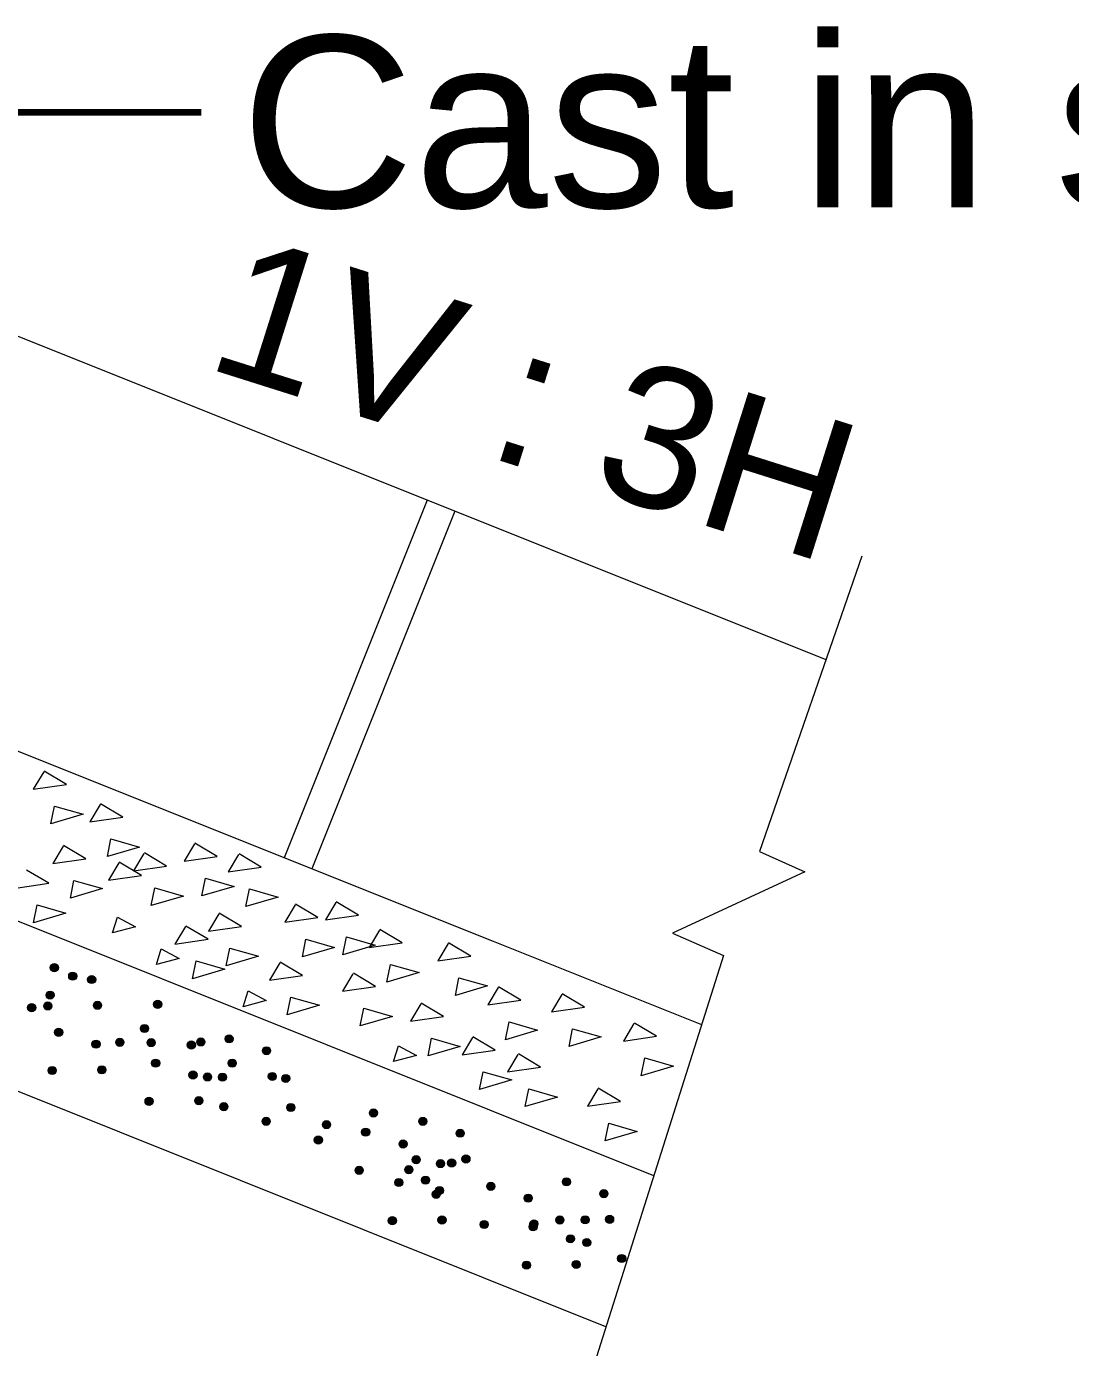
# Model space of a CAD drawing. Header units: inches. Extents: x -885 to 26362, y -28010 to 990.
# Drawn here: x 4326.18 to 4332.79, y -17659.15 to -17650.79 of the extents above; entities that cross this region are included whole.
import ezdxf

# ---------------------------------------------------------------- set-up
doc = ezdxf.new("R2010")
doc.units = ezdxf.units.IN
doc.header["$MEASUREMENT"] = 0
doc.layers.add('LINE', color=7, linetype='Continuous')
doc.styles.get("Standard").update_dxf_attribs({"font": 'arial.ttf'})
doc.dimstyles.get("Standard").update_dxf_attribs({"dimtxt": 0.18, "dimasz": 0.18, "dimexe": 0.18, "dimexo": 0.0625, "dimgap": 0.09, "dimtad": 0, "dimtih": 1, "dimtoh": 1, "dimdec": 4, "dimzin": 0, "dimdsep": 46, "dimtxsty": 'Standard', "dimcen": 0.09, "dimadec": 0, "dimazin": 0, "dimtfac": 1, "dimtdec": 4, "dimtofl": 0, "dimtmove": 0, "dimatfit": 3, "dimfxl": 1, "dimtolj": 1, "dimtzin": 0, "dimarcsym": 0})

msp = doc.modelspace()

# ---------------------------------------------------------------- hatches: boundary and pattern name
at = {"layer": 'LINE', "lineweight": 20, "ltscale": 0.5}
for points in [[(4326.379944, -17656.755741, -1), (4326.33288, -17656.734968, -1)], [(4326.379944, -17656.755741, -1), (4326.33288, -17656.734968, -1)], [(4326.498637, -17656.799447, -1), (4326.447223, -17656.79769, -1)], [(4326.498637, -17656.799447, -1), (4326.447223, -17656.79769, -1)], [(4326.616496, -17656.830744, -1), (4326.569432, -17656.809971, -1)], [(4326.616496, -17656.830744, -1), (4326.569432, -17656.809971, -1)], [(4326.353129, -17656.929097, -1), (4326.306065, -17656.908324, -1)], [(4326.353129, -17656.929097, -1), (4326.306065, -17656.908324, -1)], [(4326.238408, -17656.999348, -1), (4326.186993, -17656.997592, -1)], [(4326.238408, -17656.999348, -1), (4326.186993, -17656.997592, -1)], [(4326.338346, -17656.997655, -1), (4326.291282, -17656.976883, -1)], [(4326.338346, -17656.997655, -1), (4326.291282, -17656.976883, -1)], [(4326.65311, -17656.993432, -1), (4326.606046, -17656.972659, -1)], [(4326.65311, -17656.993432, -1), (4326.606046, -17656.972659, -1)], [(4327.034287, -17656.98789, -1), (4326.987223, -17656.967117, -1)], [(4327.034287, -17656.98789, -1), (4326.987223, -17656.967117, -1)], [(4326.407618, -17657.164576, -1), (4326.360554, -17657.143803, -1)], [(4326.407618, -17657.164576, -1), (4326.360554, -17657.143803, -1)], [(4326.950661, -17657.140772, -1), (4326.903597, -17657.119999, -1)], [(4326.950661, -17657.140772, -1), (4326.903597, -17657.119999, -1)], [(4326.64417, -17657.239579, -1), (4326.597106, -17657.218806, -1)], [(4326.64417, -17657.239579, -1), (4326.597106, -17657.218806, -1)], [(4326.794766, -17657.228135, -1), (4326.747702, -17657.207362, -1)], [(4326.794766, -17657.228135, -1), (4326.747702, -17657.207362, -1)], [(4326.992689, -17657.229805, -1), (4326.945625, -17657.209032, -1)], [(4326.992689, -17657.229805, -1), (4326.945625, -17657.209032, -1)], [(4327.247708, -17657.245052, -1), (4327.200643, -17657.224279, -1)], [(4327.247708, -17657.245052, -1), (4327.200643, -17657.224279, -1)], [(4327.307453, -17657.225581, -1), (4327.260389, -17657.204808, -1)], [(4327.307453, -17657.225581, -1), (4327.260389, -17657.204808, -1)], [(4327.486533, -17657.206387, -1), (4327.439469, -17657.185614, -1)], [(4327.486533, -17657.206387, -1), (4327.439469, -17657.185614, -1)], [(4327.723085, -17657.28139, -1), (4327.676021, -17657.260617, -1)], [(4327.723085, -17657.28139, -1), (4327.676021, -17657.260617, -1)], [(4327.021431, -17657.35995, -1), (4326.974367, -17657.339177, -1)], [(4327.021431, -17657.35995, -1), (4326.974367, -17657.339177, -1)], [(4327.505844, -17657.359793, -1), (4327.45878, -17657.33902, -1)], [(4327.505844, -17657.359793, -1), (4327.45878, -17657.33902, -1)], [(4326.36602, -17657.40649, -1), (4326.318956, -17657.385717, -1)], [(4326.36602, -17657.40649, -1), (4326.318956, -17657.385717, -1)], [(4326.680785, -17657.402267, -1), (4326.63372, -17657.381494, -1)], [(4326.680785, -17657.402267, -1), (4326.63372, -17657.381494, -1)], [(4327.257983, -17657.434953, -1), (4327.210919, -17657.41418, -1)], [(4327.257983, -17657.434953, -1), (4327.210919, -17657.41418, -1)], [(4327.349949, -17657.447156, -1), (4327.302885, -17657.426383, -1)], [(4327.349949, -17657.447156, -1), (4327.302885, -17657.426383, -1)], [(4327.444935, -17657.448301, -1), (4327.397871, -17657.427528, -1)], [(4327.444935, -17657.448301, -1), (4327.397871, -17657.427528, -1)], [(4327.759699, -17657.444077, -1), (4327.712635, -17657.423305, -1)], [(4327.759699, -17657.444077, -1), (4327.712635, -17657.423305, -1)], [(4327.845239, -17657.456727, -1), (4327.798175, -17657.435954, -1)], [(4327.845239, -17657.456727, -1), (4327.798175, -17657.435954, -1)], [(4326.979833, -17657.601864, -1), (4326.932769, -17657.581091, -1)], [(4326.979833, -17657.601864, -1), (4326.932769, -17657.581091, -1)], [(4327.294597, -17657.59764, -1), (4327.247533, -17657.576868, -1)], [(4327.294597, -17657.59764, -1), (4327.247533, -17657.576868, -1)], [(4327.453568, -17657.635236, -1), (4327.406504, -17657.614463, -1)], [(4327.453568, -17657.635236, -1), (4327.406504, -17657.614463, -1)], [(4327.8772, -17657.640822, -1), (4327.830136, -17657.620049, -1)], [(4327.8772, -17657.640822, -1), (4327.830136, -17657.620049, -1)], [(4328.400423, -17657.675748, -1), (4328.353359, -17657.654975, -1)], [(4328.400423, -17657.675748, -1), (4328.353359, -17657.654975, -1)], [(4327.721305, -17657.728184, -1), (4327.674241, -17657.707412, -1)], [(4327.721305, -17657.728184, -1), (4327.674241, -17657.707412, -1)], [(4328.103074, -17657.749354, -1), (4328.05601, -17657.728581, -1)], [(4328.103074, -17657.749354, -1), (4328.05601, -17657.728581, -1)], [(4328.712828, -17657.728753, -1), (4328.665764, -17657.70798, -1)], [(4328.712828, -17657.728753, -1), (4328.665764, -17657.70798, -1)], [(4328.0511, -17657.846911, -1), (4328.004035, -17657.826138, -1)], [(4328.0511, -17657.846911, -1), (4328.004035, -17657.826138, -1)], [(4328.351494, -17657.79679, -1), (4328.304429, -17657.776017, -1)], [(4328.351494, -17657.79679, -1), (4328.304429, -17657.776017, -1)], [(4328.949381, -17657.803757, -1), (4328.902316, -17657.782984, -1)], [(4328.949381, -17657.803757, -1), (4328.902316, -17657.782984, -1)], [(4328.588046, -17657.871793, -1), (4328.540982, -17657.85102, -1)], [(4328.588046, -17657.871793, -1), (4328.540982, -17657.85102, -1)], [(4328.62466, -17658.03448, -1), (4328.577596, -17658.013707, -1)], [(4328.62466, -17658.03448, -1), (4328.577596, -17658.013707, -1)], [(4328.67123, -17657.970668, -1), (4328.624166, -17657.949895, -1)], [(4328.67123, -17657.970668, -1), (4328.624166, -17657.949895, -1)], [(4328.824616, -17657.995878, -1), (4328.777552, -17657.975106, -1)], [(4328.824616, -17657.995878, -1), (4328.777552, -17657.975106, -1)], [(4328.89579, -17657.991626, -1), (4328.848726, -17657.970854, -1)], [(4328.89579, -17657.991626, -1), (4328.848726, -17657.970854, -1)], [(4328.985995, -17657.966444, -1), (4328.938931, -17657.945671, -1)], [(4328.985995, -17657.966444, -1), (4328.938931, -17657.945671, -1)], [(4328.309896, -17658.038704, -1), (4328.262831, -17658.017931, -1)], [(4328.309896, -17658.038704, -1), (4328.262831, -17658.017931, -1)], [(4328.561218, -17658.115117, -1), (4328.514154, -17658.094344, -1)], [(4328.561218, -17658.115117, -1), (4328.514154, -17658.094344, -1)], [(4328.730294, -17658.100782, -1), (4328.68323, -17658.080009, -1)], [(4328.730294, -17658.100782, -1), (4328.68323, -17658.080009, -1)], [(4329.622417, -17658.111334, -1), (4329.575352, -17658.090562, -1)], [(4329.622417, -17658.111334, -1), (4329.575352, -17658.090562, -1)], [(4328.79777, -17658.19012, -1), (4328.750706, -17658.169347, -1)], [(4328.79777, -17658.19012, -1), (4328.750706, -17658.169347, -1)], [(4328.818883, -17658.165912, -1), (4328.771818, -17658.145139, -1)], [(4328.818883, -17658.165912, -1), (4328.771818, -17658.145139, -1)], [(4329.143248, -17658.139896, -1), (4329.096184, -17658.119123, -1)], [(4329.143248, -17658.139896, -1), (4329.096184, -17658.119123, -1)], [(4329.858969, -17658.186338, -1), (4329.811905, -17658.165565, -1)], [(4329.858969, -17658.186338, -1), (4329.811905, -17658.165565, -1)], [(4329.3798, -17658.214899, -1), (4329.332736, -17658.194126, -1)], [(4329.3798, -17658.214899, -1), (4329.332736, -17658.194126, -1)], [(4328.51962, -17658.357031, -1), (4328.472556, -17658.336258, -1)], [(4328.51962, -17658.357031, -1), (4328.472556, -17658.336258, -1)], [(4328.834384, -17658.352808, -1), (4328.78732, -17658.332035, -1)], [(4328.834384, -17658.352808, -1), (4328.78732, -17658.332035, -1)], [(4329.580819, -17658.353249, -1), (4329.533754, -17658.332476, -1)], [(4329.580819, -17658.353249, -1), (4329.533754, -17658.332476, -1)], [(4329.74078, -17658.351571, -1), (4329.693716, -17658.330798, -1)], [(4329.74078, -17658.351571, -1), (4329.693716, -17658.330798, -1)], [(4329.895583, -17658.349025, -1), (4329.848519, -17658.328252, -1)], [(4329.895583, -17658.349025, -1), (4329.848519, -17658.328252, -1)], [(4329.10165, -17658.38181, -1), (4329.054586, -17658.361038, -1)], [(4329.10165, -17658.38181, -1), (4329.054586, -17658.361038, -1)], [(4329.411126, -17658.396689, -1), (4329.364061, -17658.375916, -1)], [(4329.411126, -17658.396689, -1), (4329.364061, -17658.375916, -1)], [(4329.416414, -17658.377587, -1), (4329.36935, -17658.356814, -1)], [(4329.416414, -17658.377587, -1), (4329.36935, -17658.356814, -1)], [(4329.647678, -17658.471693, -1), (4329.600614, -17658.45092, -1)], [(4329.647678, -17658.471693, -1), (4329.600614, -17658.45092, -1)], [(4329.751156, -17658.495928, -1), (4329.704092, -17658.475155, -1)], [(4329.751156, -17658.495928, -1), (4329.704092, -17658.475155, -1)], [(4329.971598, -17658.596608, -1), (4329.924534, -17658.575835, -1)], [(4329.971598, -17658.596608, -1), (4329.924534, -17658.575835, -1)], [(4329.369528, -17658.638604, -1), (4329.322463, -17658.617831, -1)], [(4329.369528, -17658.638604, -1), (4329.322463, -17658.617831, -1)], [(4329.684292, -17658.63438, -1), (4329.637228, -17658.613607, -1)], [(4329.684292, -17658.63438, -1), (4329.637228, -17658.613607, -1)]]:
    msp.add_hatch(color=7, dxfattribs=at).paths.add_polyline_path(points)

# ---------------------------------------------------------------- linework, layer by layer
at = {"layer": 'LINE', "color": 7, "lineweight": 20, "ltscale": 0.5}
for p, q in [((4331.242897, -17654.795775), (4324.49466, -17652.09648)), ((4331.242897, -17654.795775), (4324.49466, -17652.09648)), ((4328.717286, -17653.78553), (4327.81184, -17656.049143)), ((4328.717286, -17653.78553), (4327.81184, -17656.049143)), ((4328.892614, -17653.855661), (4327.987168, -17656.119275)), ((4328.892614, -17653.855661), (4327.987168, -17656.119275)), ((4329.137043, -17656.579225), (4324.49466, -17654.722271)), ((4329.137043, -17656.579225), (4324.49466, -17654.722271)), ((4326.289157, -17655.504765), (4326.223458, -17655.614725)), ((4326.289157, -17655.504765), (4326.223458, -17655.614725)), ((4326.432454, -17655.584751), (4326.291637, -17655.500615)), ((4326.432454, -17655.584751), (4326.291637, -17655.500615)), ((4326.223458, -17655.614725), (4326.432454, -17655.584751)), ((4326.223458, -17655.614725), (4326.432454, -17655.584751)), ((4326.334908, -17655.834399), (4326.357615, -17655.722013)), ((4326.334908, -17655.834399), (4326.357615, -17655.722013)), ((4326.357615, -17655.722013), (4326.538946, -17655.773964)), ((4326.357615, -17655.722013), (4326.538946, -17655.773964)), ((4326.646423, -17655.712458), (4326.580724, -17655.822417)), ((4326.646423, -17655.712458), (4326.580724, -17655.822417)), ((4326.789721, -17655.792443), (4326.648903, -17655.708307)), ((4326.789721, -17655.792443), (4326.648903, -17655.708307)), ((4326.538946, -17655.773964), (4326.334908, -17655.834399)), ((4326.538946, -17655.773964), (4326.334908, -17655.834399)), ((4326.580724, -17655.822417), (4326.789721, -17655.792443)), ((4326.580724, -17655.822417), (4326.789721, -17655.792443)), ((4330.151971, -17658.062229), (4324.659694, -17655.865318)), ((4330.151971, -17658.062229), (4324.659694, -17655.865318)), ((4326.412151, -17655.975153), (4326.346452, -17656.085113)), ((4326.412151, -17655.975153), (4326.346452, -17656.085113)), ((4326.555449, -17656.055138), (4326.414631, -17655.971002)), ((4326.555449, -17656.055138), (4326.414631, -17655.971002)), ((4326.692175, -17656.042091), (4326.714881, -17655.929705)), ((4326.692175, -17656.042091), (4326.714881, -17655.929705)), ((4326.896213, -17655.981656), (4326.692175, -17656.042091)), ((4326.896213, -17655.981656), (4326.692175, -17656.042091)), ((4326.714881, -17655.929705), (4326.896213, -17655.981656)), ((4326.714881, -17655.929705), (4326.896213, -17655.981656)), ((4327.244546, -17655.961195), (4327.178847, -17656.071155)), ((4327.244546, -17655.961195), (4327.178847, -17656.071155)), ((4327.387843, -17656.041181), (4327.247026, -17655.957045)), ((4327.387843, -17656.041181), (4327.247026, -17655.957045)), ((4326.346452, -17656.085113), (4326.555449, -17656.055138)), ((4326.346452, -17656.085113), (4326.555449, -17656.055138)), ((4326.923918, -17656.02227), (4326.858219, -17656.13223)), ((4326.923918, -17656.02227), (4326.858219, -17656.13223)), ((4327.067215, -17656.102255), (4326.926398, -17656.018119)), ((4327.067215, -17656.102255), (4326.926398, -17656.018119)), ((4327.178847, -17656.071155), (4327.387843, -17656.041181)), ((4327.178847, -17656.071155), (4327.387843, -17656.041181)), ((4327.523465, -17656.028819), (4327.457766, -17656.138778)), ((4327.523465, -17656.028819), (4327.457766, -17656.138778)), ((4327.666762, -17656.108804), (4327.525945, -17656.024668)), ((4327.666762, -17656.108804), (4327.525945, -17656.024668)), ((4326.321799, -17656.210951), (4326.180981, -17656.126815)), ((4326.321799, -17656.210951), (4326.180981, -17656.126815)), ((4326.765103, -17656.080714), (4326.699404, -17656.190674)), ((4326.765103, -17656.080714), (4326.699404, -17656.190674)), ((4326.908401, -17656.160699), (4326.767583, -17656.076563)), ((4326.908401, -17656.160699), (4326.767583, -17656.076563)), ((4326.858219, -17656.13223), (4327.067215, -17656.102255)), ((4326.858219, -17656.13223), (4327.067215, -17656.102255)), ((4327.457766, -17656.138778), (4327.666762, -17656.108804)), ((4327.457766, -17656.138778), (4327.666762, -17656.108804)), ((4330.455062, -17657.106432), (4327.987168, -17656.119275)), ((4330.455062, -17657.106432), (4327.987168, -17656.119275)), ((4326.112802, -17656.240926), (4326.321799, -17656.210951)), ((4326.112802, -17656.240926), (4326.321799, -17656.210951)), ((4326.457903, -17656.304787), (4326.480609, -17656.192401)), ((4326.457903, -17656.304787), (4326.480609, -17656.192401)), ((4326.480609, -17656.192401), (4326.66194, -17656.244352)), ((4326.480609, -17656.192401), (4326.66194, -17656.244352)), ((4326.699404, -17656.190674), (4326.908401, -17656.160699)), ((4326.699404, -17656.190674), (4326.908401, -17656.160699)), ((4326.969669, -17656.351904), (4326.992376, -17656.239518)), ((4326.969669, -17656.351904), (4326.992376, -17656.239518)), ((4326.992376, -17656.239518), (4327.173707, -17656.291469)), ((4326.992376, -17656.239518), (4327.173707, -17656.291469)), ((4327.290298, -17656.290829), (4327.313004, -17656.178443)), ((4327.290298, -17656.290829), (4327.313004, -17656.178443)), ((4327.494335, -17656.230394), (4327.290298, -17656.290829)), ((4327.494335, -17656.230394), (4327.290298, -17656.290829)), ((4327.313004, -17656.178443), (4327.494335, -17656.230394)), ((4327.313004, -17656.178443), (4327.494335, -17656.230394)), ((4326.66194, -17656.244352), (4326.457903, -17656.304787)), ((4326.66194, -17656.244352), (4326.457903, -17656.304787)), ((4327.173707, -17656.291469), (4326.969669, -17656.351904)), ((4327.173707, -17656.291469), (4326.969669, -17656.351904)), ((4327.569216, -17656.358452), (4327.591922, -17656.246066)), ((4327.569216, -17656.358452), (4327.591922, -17656.246066)), ((4327.773254, -17656.298017), (4327.569216, -17656.358452)), ((4327.773254, -17656.298017), (4327.569216, -17656.358452)), ((4327.591922, -17656.246066), (4327.773254, -17656.298017)), ((4327.591922, -17656.246066), (4327.773254, -17656.298017)), ((4326.224253, -17656.4606), (4326.246959, -17656.348214)), ((4326.224253, -17656.4606), (4326.246959, -17656.348214)), ((4326.42829, -17656.400165), (4326.224253, -17656.4606)), ((4326.42829, -17656.400165), (4326.224253, -17656.4606)), ((4326.246959, -17656.348214), (4326.42829, -17656.400165)), ((4326.246959, -17656.348214), (4326.42829, -17656.400165)), ((4327.398279, -17656.403843), (4327.33258, -17656.513803)), ((4327.398279, -17656.403843), (4327.33258, -17656.513803)), ((4327.541576, -17656.483828), (4327.400759, -17656.399692)), ((4327.541576, -17656.483828), (4327.400759, -17656.399692)), ((4327.881187, -17656.347098), (4327.815488, -17656.457057)), ((4327.881187, -17656.347098), (4327.815488, -17656.457057)), ((4328.024485, -17656.427083), (4327.883667, -17656.342947)), ((4328.024485, -17656.427083), (4327.883667, -17656.342947)), ((4328.138282, -17656.333206), (4328.072583, -17656.443166)), ((4328.138282, -17656.333206), (4328.072583, -17656.443166)), ((4328.28158, -17656.413191), (4328.140762, -17656.329055)), ((4328.28158, -17656.413191), (4328.140762, -17656.329055)), ((4326.72513, -17656.524524), (4326.756174, -17656.424806)), ((4326.72513, -17656.524524), (4326.756174, -17656.424806)), ((4326.869913, -17656.486338), (4326.72513, -17656.524524)), ((4326.869913, -17656.486338), (4326.72513, -17656.524524)), ((4326.756174, -17656.424806), (4326.869913, -17656.486338)), ((4326.756174, -17656.424806), (4326.869913, -17656.486338)), ((4327.186084, -17656.485386), (4327.120385, -17656.595346)), ((4327.186084, -17656.485386), (4327.120385, -17656.595346)), ((4327.329382, -17656.565371), (4327.188564, -17656.481235)), ((4327.329382, -17656.565371), (4327.188564, -17656.481235)), ((4327.33258, -17656.513803), (4327.541576, -17656.483828)), ((4327.33258, -17656.513803), (4327.541576, -17656.483828)), ((4327.815488, -17656.457057), (4328.024485, -17656.427083)), ((4327.815488, -17656.457057), (4328.024485, -17656.427083)), ((4328.072583, -17656.443166), (4328.28158, -17656.413191)), ((4328.072583, -17656.443166), (4328.28158, -17656.413191)), ((4327.120385, -17656.595346), (4327.329382, -17656.565371)), ((4327.120385, -17656.595346), (4327.329382, -17656.565371)), ((4327.926939, -17656.676731), (4327.949645, -17656.564345)), ((4327.926939, -17656.676731), (4327.949645, -17656.564345)), ((4327.949645, -17656.564345), (4328.130976, -17656.616296)), ((4327.949645, -17656.564345), (4328.130976, -17656.616296)), ((4328.184034, -17656.662839), (4328.20674, -17656.550453)), ((4328.184034, -17656.662839), (4328.20674, -17656.550453)), ((4328.20674, -17656.550453), (4328.388071, -17656.602405)), ((4328.20674, -17656.550453), (4328.388071, -17656.602405)), ((4328.415776, -17656.507114), (4328.350077, -17656.617074)), ((4328.415776, -17656.507114), (4328.350077, -17656.617074)), ((4328.559074, -17656.587099), (4328.418256, -17656.502963)), ((4328.559074, -17656.587099), (4328.418256, -17656.502963)), ((4327.002624, -17656.725613), (4327.033668, -17656.625895)), ((4327.002624, -17656.725613), (4327.033668, -17656.625895)), ((4327.033668, -17656.625895), (4327.147407, -17656.687427)), ((4327.033668, -17656.625895), (4327.147407, -17656.687427)), ((4327.44403, -17656.733477), (4327.466737, -17656.621091)), ((4327.44403, -17656.733477), (4327.466737, -17656.621091)), ((4327.466737, -17656.621091), (4327.648068, -17656.673042)), ((4327.466737, -17656.621091), (4327.648068, -17656.673042)), ((4328.130976, -17656.616296), (4327.926939, -17656.676731)), ((4328.130976, -17656.616296), (4327.926939, -17656.676731)), ((4328.388071, -17656.602405), (4328.184034, -17656.662839)), ((4328.388071, -17656.602405), (4328.184034, -17656.662839)), ((4328.350077, -17656.617074), (4328.559074, -17656.587099)), ((4328.350077, -17656.617074), (4328.559074, -17656.587099)), ((4328.849738, -17656.591671), (4328.78404, -17656.70163)), ((4328.849738, -17656.591671), (4328.78404, -17656.70163)), ((4328.993036, -17656.671656), (4328.852218, -17656.58752)), ((4328.993036, -17656.671656), (4328.852218, -17656.58752)), ((4327.147407, -17656.687427), (4327.002624, -17656.725613)), ((4327.147407, -17656.687427), (4327.002624, -17656.725613)), ((4327.231836, -17656.815019), (4327.254542, -17656.702633)), ((4327.231836, -17656.815019), (4327.254542, -17656.702633)), ((4327.254542, -17656.702633), (4327.435873, -17656.754584)), ((4327.254542, -17656.702633), (4327.435873, -17656.754584)), ((4327.648068, -17656.673042), (4327.44403, -17656.733477)), ((4327.648068, -17656.673042), (4327.44403, -17656.733477)), ((4327.784605, -17656.713656), (4327.718906, -17656.823615)), ((4327.784605, -17656.713656), (4327.718906, -17656.823615)), ((4327.927903, -17656.793641), (4327.787085, -17656.709505)), ((4327.927903, -17656.793641), (4327.787085, -17656.709505)), ((4328.461528, -17656.836747), (4328.484234, -17656.724361)), ((4328.461528, -17656.836747), (4328.484234, -17656.724361)), ((4328.484234, -17656.724361), (4328.665566, -17656.776313)), ((4328.484234, -17656.724361), (4328.665566, -17656.776313)), ((4328.78404, -17656.70163), (4328.993036, -17656.671656)), ((4328.78404, -17656.70163), (4328.993036, -17656.671656)), ((4327.435873, -17656.754584), (4327.231836, -17656.815019)), ((4327.435873, -17656.754584), (4327.231836, -17656.815019)), ((4327.718906, -17656.823615), (4327.927903, -17656.793641)), ((4327.718906, -17656.823615), (4327.927903, -17656.793641)), ((4328.247115, -17656.784293), (4328.181416, -17656.894253)), ((4328.247115, -17656.784293), (4328.181416, -17656.894253)), ((4328.390412, -17656.864278), (4328.249595, -17656.780142)), ((4328.390412, -17656.864278), (4328.249595, -17656.780142)), ((4328.665566, -17656.776313), (4328.461528, -17656.836747)), ((4328.665566, -17656.776313), (4328.461528, -17656.836747)), ((4328.89549, -17656.921304), (4328.918196, -17656.808918)), ((4328.89549, -17656.921304), (4328.918196, -17656.808918)), ((4328.918196, -17656.808918), (4329.099528, -17656.860869)), ((4328.918196, -17656.808918), (4329.099528, -17656.860869)), ((4329.848881, -17659.018026), (4324.467112, -17656.865318)), ((4329.848881, -17659.018026), (4324.467112, -17656.865318)), ((4327.552143, -17656.991942), (4327.583186, -17656.892224)), ((4327.552143, -17656.991942), (4327.583186, -17656.892224)), ((4327.583186, -17656.892224), (4327.696925, -17656.953755)), ((4327.583186, -17656.892224), (4327.696925, -17656.953755)), ((4328.181416, -17656.894253), (4328.390412, -17656.864278)), ((4328.181416, -17656.894253), (4328.390412, -17656.864278)), ((4329.099528, -17656.860869), (4328.89549, -17656.921304)), ((4329.099528, -17656.860869), (4328.89549, -17656.921304)), ((4329.166663, -17656.871261), (4329.100964, -17656.98122)), ((4329.166663, -17656.871261), (4329.100964, -17656.98122)), ((4329.309961, -17656.951246), (4329.169143, -17656.86711)), ((4329.309961, -17656.951246), (4329.169143, -17656.86711)), ((4329.712584, -17656.99473), (4329.571766, -17656.910594)), ((4329.712584, -17656.99473), (4329.571766, -17656.910594)), ((4327.696925, -17656.953755), (4327.552143, -17656.991942)), ((4327.696925, -17656.953755), (4327.552143, -17656.991942)), ((4327.830357, -17657.043289), (4327.853063, -17656.930903)), ((4327.830357, -17657.043289), (4327.853063, -17656.930903)), ((4328.034394, -17656.982854), (4327.830357, -17657.043289)), ((4328.034394, -17656.982854), (4327.830357, -17657.043289)), ((4327.853063, -17656.930903), (4328.034394, -17656.982854)), ((4327.853063, -17656.930903), (4328.034394, -17656.982854)), ((4328.676974, -17656.974531), (4328.611275, -17657.084491)), ((4328.676974, -17656.974531), (4328.611275, -17657.084491)), ((4328.820272, -17657.054517), (4328.679454, -17656.970381)), ((4328.820272, -17657.054517), (4328.679454, -17656.970381)), ((4329.100964, -17656.98122), (4329.309961, -17656.951246)), ((4329.100964, -17656.98122), (4329.309961, -17656.951246)), ((4329.569286, -17656.914745), (4329.503587, -17657.024704)), ((4329.569286, -17656.914745), (4329.503587, -17657.024704)), ((4329.503587, -17657.024704), (4329.712584, -17656.99473)), ((4329.503587, -17657.024704), (4329.712584, -17656.99473)), ((4328.292866, -17657.113926), (4328.315573, -17657.00154)), ((4328.292866, -17657.113926), (4328.315573, -17657.00154)), ((4328.496904, -17657.053492), (4328.292866, -17657.113926)), ((4328.496904, -17657.053492), (4328.292866, -17657.113926)), ((4328.315573, -17657.00154), (4328.496904, -17657.053492)), ((4328.315573, -17657.00154), (4328.496904, -17657.053492)), ((4328.611275, -17657.084491), (4328.820272, -17657.054517)), ((4328.611275, -17657.084491), (4328.820272, -17657.054517)), ((4329.212415, -17657.200894), (4329.235121, -17657.088508)), ((4329.212415, -17657.200894), (4329.235121, -17657.088508)), ((4329.416452, -17657.140459), (4329.212415, -17657.200894)), ((4329.416452, -17657.140459), (4329.212415, -17657.200894)), ((4329.235121, -17657.088508), (4329.416452, -17657.140459)), ((4329.235121, -17657.088508), (4329.416452, -17657.140459)), ((4329.615038, -17657.244378), (4329.637744, -17657.131992)), ((4329.615038, -17657.244378), (4329.637744, -17657.131992)), ((4329.637744, -17657.131992), (4329.819075, -17657.183943)), ((4329.637744, -17657.131992), (4329.819075, -17657.183943)), ((4330.026382, -17657.099531), (4329.960683, -17657.20949)), ((4330.026382, -17657.099531), (4329.960683, -17657.20949)), ((4330.16968, -17657.179516), (4330.028862, -17657.09538)), ((4330.16968, -17657.179516), (4330.028862, -17657.09538)), ((4328.504341, -17657.339785), (4328.535384, -17657.240067)), ((4328.504341, -17657.339785), (4328.535384, -17657.240067)), ((4328.535384, -17657.240067), (4328.649124, -17657.301599)), ((4328.535384, -17657.240067), (4328.649124, -17657.301599)), ((4328.722726, -17657.304165), (4328.745432, -17657.191779)), ((4328.722726, -17657.304165), (4328.745432, -17657.191779)), ((4328.926763, -17657.24373), (4328.722726, -17657.304165)), ((4328.926763, -17657.24373), (4328.722726, -17657.304165)), ((4328.745432, -17657.191779), (4328.926763, -17657.24373)), ((4328.745432, -17657.191779), (4328.926763, -17657.24373)), ((4329.003414, -17657.186498), (4328.937715, -17657.296458)), ((4329.003414, -17657.186498), (4328.937715, -17657.296458)), ((4329.146712, -17657.266483), (4329.005894, -17657.182348)), ((4329.146712, -17657.266483), (4329.005894, -17657.182348)), ((4329.819075, -17657.183943), (4329.615038, -17657.244378)), ((4329.819075, -17657.183943), (4329.615038, -17657.244378)), ((4329.960683, -17657.20949), (4330.16968, -17657.179516)), ((4329.960683, -17657.20949), (4330.16968, -17657.179516)), ((4328.649124, -17657.301599), (4328.504341, -17657.339785)), ((4328.649124, -17657.301599), (4328.504341, -17657.339785)), ((4328.937715, -17657.296458), (4329.146712, -17657.266483)), ((4328.937715, -17657.296458), (4329.146712, -17657.266483)), ((4329.291792, -17657.295194), (4329.226093, -17657.405154)), ((4329.291792, -17657.295194), (4329.226093, -17657.405154)), ((4329.435089, -17657.375179), (4329.294272, -17657.291044)), ((4329.435089, -17657.375179), (4329.294272, -17657.291044)), ((4330.072134, -17657.429164), (4330.09484, -17657.316778)), ((4330.072134, -17657.429164), (4330.09484, -17657.316778)), ((4330.09484, -17657.316778), (4330.276171, -17657.368729)), ((4330.09484, -17657.316778), (4330.276171, -17657.368729)), ((4329.049166, -17657.516132), (4329.071872, -17657.403746)), ((4329.049166, -17657.516132), (4329.071872, -17657.403746)), ((4329.071872, -17657.403746), (4329.253204, -17657.455697)), ((4329.071872, -17657.403746), (4329.253204, -17657.455697)), ((4329.226093, -17657.405154), (4329.435089, -17657.375179)), ((4329.226093, -17657.405154), (4329.435089, -17657.375179)), ((4330.276171, -17657.368729), (4330.072134, -17657.429164)), ((4330.276171, -17657.368729), (4330.072134, -17657.429164)), ((4329.253204, -17657.455697), (4329.049166, -17657.516132)), ((4329.253204, -17657.455697), (4329.049166, -17657.516132)), ((4329.337544, -17657.624828), (4329.36025, -17657.512442)), ((4329.337544, -17657.624828), (4329.36025, -17657.512442)), ((4329.541581, -17657.564393), (4329.337544, -17657.624828)), ((4329.541581, -17657.564393), (4329.337544, -17657.624828)), ((4329.36025, -17657.512442), (4329.541581, -17657.564393)), ((4329.36025, -17657.512442), (4329.541581, -17657.564393)), ((4329.797834, -17657.512614), (4329.732135, -17657.622573)), ((4329.797834, -17657.512614), (4329.732135, -17657.622573)), ((4329.941132, -17657.592599), (4329.800314, -17657.508463)), ((4329.941132, -17657.592599), (4329.800314, -17657.508463)), ((4329.732135, -17657.622573), (4329.941132, -17657.592599)), ((4329.732135, -17657.622573), (4329.941132, -17657.592599)), ((4329.843586, -17657.842247), (4329.866292, -17657.729861)), ((4329.843586, -17657.842247), (4329.866292, -17657.729861)), ((4329.866292, -17657.729861), (4330.047623, -17657.781812)), ((4329.866292, -17657.729861), (4330.047623, -17657.781812)), ((4330.047623, -17657.781812), (4329.843586, -17657.842247)), ((4330.047623, -17657.781812), (4329.843586, -17657.842247))]:
    msp.add_line(p, q, dxfattribs=at)
msp.add_lwpolyline([(4331.470014, -17654.140398), (4330.822148, -17656.009903), (4331.10762, -17656.139232), (4330.269439, -17656.526942), (4330.594124, -17656.667899), (4329.642656, -17659.668358)], dxfattribs=at)
msp.add_lwpolyline([(4331.470014, -17654.140398), (4330.822148, -17656.009903), (4331.10762, -17656.139232), (4330.269439, -17656.526942), (4330.594124, -17656.667899), (4329.642656, -17659.668358)], dxfattribs=at)
for centre in [(4326.356412, -17656.745355), (4326.356412, -17656.745355), (4326.47293, -17656.798569), (4326.47293, -17656.798569), (4326.592964, -17656.820358), (4326.592964, -17656.820358), (4326.329597, -17656.91871), (4326.329597, -17656.91871), (4326.2127, -17656.99847), (4326.2127, -17656.99847), (4326.314814, -17656.987269), (4326.314814, -17656.987269), (4326.629578, -17656.983045), (4326.629578, -17656.983045), (4327.010755, -17656.977504), (4327.010755, -17656.977504), (4326.384086, -17657.154189), (4326.384086, -17657.154189), (4326.927129, -17657.130385), (4326.927129, -17657.130385), (4326.620638, -17657.229193), (4326.620638, -17657.229193), (4326.771234, -17657.217748), (4326.771234, -17657.217748), (4326.969157, -17657.219418), (4326.969157, -17657.219418), (4327.224176, -17657.234666), (4327.224176, -17657.234666), (4327.283921, -17657.215195), (4327.283921, -17657.215195), (4327.463001, -17657.196), (4327.463001, -17657.196), (4327.699553, -17657.271003), (4327.699553, -17657.271003), (4326.997899, -17657.349563), (4326.997899, -17657.349563), (4327.482312, -17657.349406), (4327.482312, -17657.349406), (4326.342488, -17657.396104), (4326.342488, -17657.396104), (4326.657253, -17657.39188), (4326.657253, -17657.39188), (4327.234451, -17657.424566), (4327.234451, -17657.424566), (4327.326417, -17657.436769), (4327.326417, -17657.436769), (4327.421403, -17657.437914), (4327.421403, -17657.437914), (4327.736167, -17657.433691), (4327.736167, -17657.433691), (4327.821707, -17657.44634), (4327.821707, -17657.44634), (4326.956301, -17657.591478), (4326.956301, -17657.591478), (4327.271065, -17657.587254), (4327.271065, -17657.587254), (4327.430036, -17657.62485), (4327.430036, -17657.62485), (4327.853668, -17657.630435), (4327.853668, -17657.630435), (4328.376891, -17657.665361), (4328.376891, -17657.665361), (4327.697773, -17657.717798), (4327.697773, -17657.717798), (4328.079542, -17657.738967), (4328.079542, -17657.738967), (4328.689296, -17657.718367), (4328.689296, -17657.718367), (4328.027567, -17657.836525), (4328.027567, -17657.836525), (4328.327961, -17657.786403), (4328.327961, -17657.786403), (4328.925848, -17657.79337), (4328.925848, -17657.79337), (4328.564514, -17657.861406), (4328.564514, -17657.861406), (4328.601128, -17658.024094), (4328.601128, -17658.024094), (4328.647698, -17657.960281), (4328.647698, -17657.960281), (4328.801084, -17657.985492), (4328.801084, -17657.985492), (4328.872258, -17657.98124), (4328.872258, -17657.98124), (4328.962463, -17657.956058), (4328.962463, -17657.956058), (4328.286363, -17658.028317), (4328.286363, -17658.028317), (4328.537686, -17658.10473), (4328.537686, -17658.10473), (4328.706762, -17658.090395), (4328.706762, -17658.090395), (4329.598884, -17658.100948), (4329.598884, -17658.100948), (4328.774238, -17658.179734), (4328.774238, -17658.179734), (4328.79535, -17658.155525), (4328.79535, -17658.155525), (4329.119716, -17658.12951), (4329.119716, -17658.12951), (4329.835437, -17658.175951), (4329.835437, -17658.175951), (4329.356268, -17658.204513), (4329.356268, -17658.204513), (4328.496088, -17658.346645), (4328.496088, -17658.346645), (4328.810852, -17658.342421), (4328.810852, -17658.342421), (4329.557286, -17658.342862), (4329.557286, -17658.342862), (4329.717248, -17658.341185), (4329.717248, -17658.341185), (4329.872051, -17658.338639), (4329.872051, -17658.338639), (4329.078118, -17658.371424), (4329.078118, -17658.371424), (4329.387594, -17658.386303), (4329.387594, -17658.386303), (4329.392882, -17658.3672), (4329.392882, -17658.3672), (4329.624146, -17658.461306), (4329.624146, -17658.461306), (4329.727624, -17658.485542), (4329.727624, -17658.485542), (4329.948066, -17658.586221), (4329.948066, -17658.586221), (4329.345996, -17658.628217), (4329.345996, -17658.628217), (4329.66076, -17658.623994), (4329.66076, -17658.623994)]:
    msp.add_circle(centre, 0.025722, dxfattribs=at)

# ---------------------------------------------------------------- texts
at = {"layer": 'LINE', "color": 7, "lineweight": 20, "ltscale": 0.5, "insert": (4327.53673, -17650.843715), "char_height": 1.08842386, "width": 17.4742388, "attachment_point": 1}
msp.add_mtext('\\pi-2.177,l2.177;Cast in situ C.C (1:3:6)', dxfattribs=at)
msp.add_mtext('\\pi-2.177,l2.177;Cast in situ C.C (1:3:6)', dxfattribs=at)
at = {"layer": 'LINE', "color": 7, "lineweight": 20, "ltscale": 0.5, "insert": (4327.565217, -17652.094939), "char_height": 0.8874744, "width": 9.3037617, "attachment_point": 1, "rotation": 342.4607994}
msp.add_mtext('1V : 3H', dxfattribs=at)
msp.add_mtext('1V : 3H', dxfattribs=at)

# ---------------------------------------------------------------- leaders
at = {"layer": 'LINE', "color": 7, "lineweight": 20, "ltscale": 0.5}
msp.add_leader([(4324.893688, -17652.865318), (4325.642684, -17651.327641), (4327.285808, -17651.327641)], dimstyle='Standard', override={"dimtxt": 0.9, "dimasz": 0.7, "dimclrd": 7, "dimclre": 7, "dimclrt": 7, "dimlwd": 65535, "dimlwe": 65535}, dxfattribs=at)
msp.add_leader([(4324.893688, -17652.865318), (4325.642684, -17651.327641), (4327.285808, -17651.327641)], dimstyle='Standard', override={"dimtxt": 0.9, "dimasz": 0.7, "dimclrd": 7, "dimclre": 7, "dimclrt": 7, "dimlwd": 65535, "dimlwe": 65535}, dxfattribs=at)

doc.saveas('drawing.dxf')
